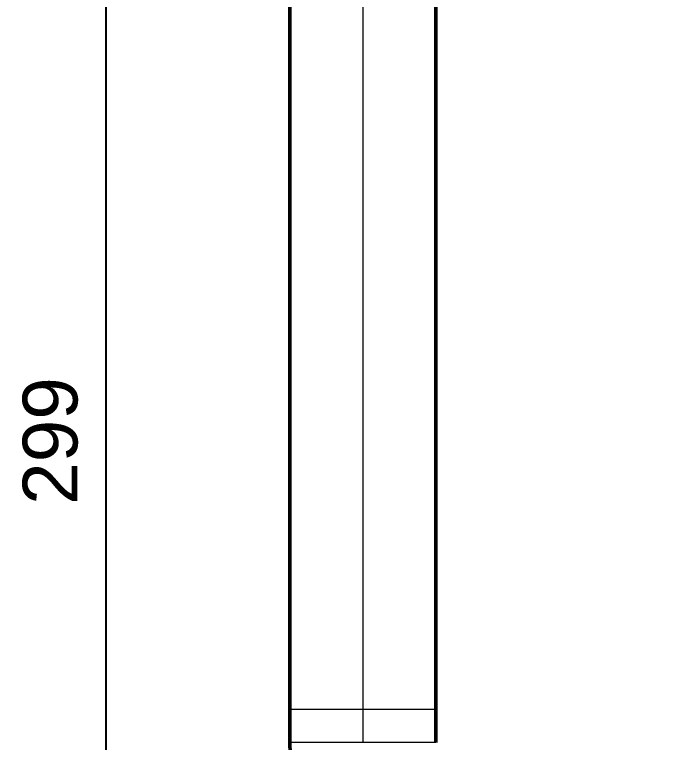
# Model space of a CAD drawing. Header units: metres. Extents: x -101133.8 to -101066.7, y -24899.3 to -24824.7.
# Drawn here: x -101109.728 to -101108.84, y -24835.896 to -24834.9 of the extents above; entities that cross this region are included whole.
import ezdxf

# ---------------------------------------------------------------- set-up
doc = ezdxf.new("R2010")
doc.units = ezdxf.units.M
doc.header["$LTSCALE"] = 0.2
doc.header["$PDSIZE"] = -5
doc.linetypes.add('AXES', pattern=[50.8, 31.75, -6.35, 6.35, -6.35])
doc.linetypes.add('CACHE', pattern=[9.525, 6.35, -3.175])
doc.layers.add('CMT-COTATION DIVERS', color=1, linetype='Continuous')
doc.layers.add('CMT-CVC-CTA1-SOUFFLAGE', color=4, linetype='Continuous')
doc.styles.get("Standard").update_dxf_attribs({"font": 'arial.ttf'})
doc.dimstyles.get("Standard").update_dxf_attribs({"dimtxt": 0.18, "dimasz": 0.18, "dimexe": 0.18, "dimexo": 0.0625, "dimgap": 0.09, "dimtad": 0, "dimtih": 1, "dimtoh": 1, "dimdec": 4, "dimzin": 0, "dimdsep": 46, "dimtxsty": 'Standard', "dimcen": 0.09, "dimadec": 0, "dimazin": 0, "dimtfac": 1, "dimtdec": 4, "dimtofl": 0, "dimtmove": 0, "dimatfit": 3, "dimfxl": 1, "dimtolj": 1, "dimtzin": 0, "dimarcsym": 0})

# ---------------------------------------------------------------- blocks, each defined once
blk = doc.blocks.new('COT-45')
at = {"color": 0}
for p, q in [((0, -1), (0, 1)), ((-1, 0), (1, 0))]:
    blk.add_line(p, q, dxfattribs=at)
at = {"color": 0, "const_width": 0.4}
blk.add_lwpolyline([(-0.442, -0.442), (0.442, 0.442)], dxfattribs=at)
blk = doc.blocks.new('*D89')
at = {"layer": 'CMT-COTATION DIVERS', "color": 0, "lineweight": -2}
for p, q in [((-101108.8737, -24833.98949), (-101109.65272, -24833.98949)), ((-101109.60272, -24834.01449), (-101109.60272, -24836.95229)), ((-101108.8704, -24836.97729), (-101109.65272, -24836.97729))]:
    blk.add_line(p, q, dxfattribs=at)
at = {"layer": 'Defpoints', "color": 0, "lineweight": 15}
for p in [(-101108.8437, -24833.98949), (-101109.60272, -24836.97729), (-101108.8404, -24836.97729)]:
    blk.add_point(p, dxfattribs=at)
at = {"layer": 'CMT-COTATION DIVERS', "color": 0, "lineweight": -2, "xscale": 0.025, "yscale": 0.025, "zscale": 0.025}
for p, rotation in [((-101109.60272, -24833.98949), 90), ((-101109.60272, -24836.97729), 270)]:
    blk.add_blockref('COT-45', p, dxfattribs=dict(at, rotation=rotation))
at = {"layer": 'CMT-COTATION DIVERS', "color": 0, "lineweight": 15, "insert": (-101109.67852, -24835.48339), "char_height": 0.075, "attachment_point": 5, "rotation": 90}
blk.add_mtext('\\A1;299', dxfattribs=at)

msp = doc.modelspace()

# ---------------------------------------------------------------- linework, layer by layer
at = {"layer": 'CMT-CVC-CTA1-SOUFFLAGE', "lineweight": 50}
for p, q in [((-101109.35078, -24833.52123), (-101109.35078, -24835.89598)), ((-101109.15078, -24833.52123), (-101109.15078, -24835.89598))]:
    msp.add_line(p, q, dxfattribs=at)
at = {"layer": 'CMT-CVC-CTA1-SOUFFLAGE', "color": 8, "linetype": 'AXES', "lineweight": 20}
msp.add_line((-101109.25078, -24833.52123), (-101109.25078, -24835.89598), dxfattribs=at)
at = {"layer": 'CMT-CVC-CTA1-SOUFFLAGE', "color": 8, "linetype": 'CACHE', "lineweight": 20}
msp.add_line((-101109.15078, -24835.85098), (-101109.35078, -24835.85098), dxfattribs=at)
at = {"layer": 'CMT-CVC-CTA1-SOUFFLAGE', "color": 8, "linetype": 'Continuous', "lineweight": 20}
msp.add_line((-101109.15078, -24835.89598), (-101109.35078, -24835.89598), dxfattribs=at)
at = {"layer": 'CMT-CVC-CTA1-SOUFFLAGE', "lineweight": 50}
msp.add_arc((-101109.05078, -24835.89598), 0.3, 180, 270, dxfattribs=at)

# ---------------------------------------------------------------- dimensions: what is measured, and where the dimension line sits
at = {"layer": 'CMT-COTATION DIVERS', "lineweight": 15}
dim = msp.add_linear_dim(base=(-101109.60272, -24836.97729), p1=(-101108.8437, -24833.98949), p2=(-101108.8404, -24836.97729), angle=90, dimstyle='Standard', override={"dimscale": 0.05, "dimtxt": 1.5, "dimasz": 0.5, "dimexe": 1, "dimexo": 0.6, "dimgap": 0.75, "dimtad": 1, "dimtih": 0, "dimtoh": 0, "dimdec": 0, "dimlfac": 100, "dimblk": 'COT-45', "dimcen": 0, "dimadec": 2, "dimazin": 2, "dimtdec": 2, "dimtix": 1, "dimtmove": 1, "dimfrac": 1}, dxfattribs=at)
dim.commit()
dim.dimension.update_dxf_attribs({"geometry": '*D89', "text_midpoint": (-101109.67852, -24835.48339)})

doc.saveas('drawing.dxf')
